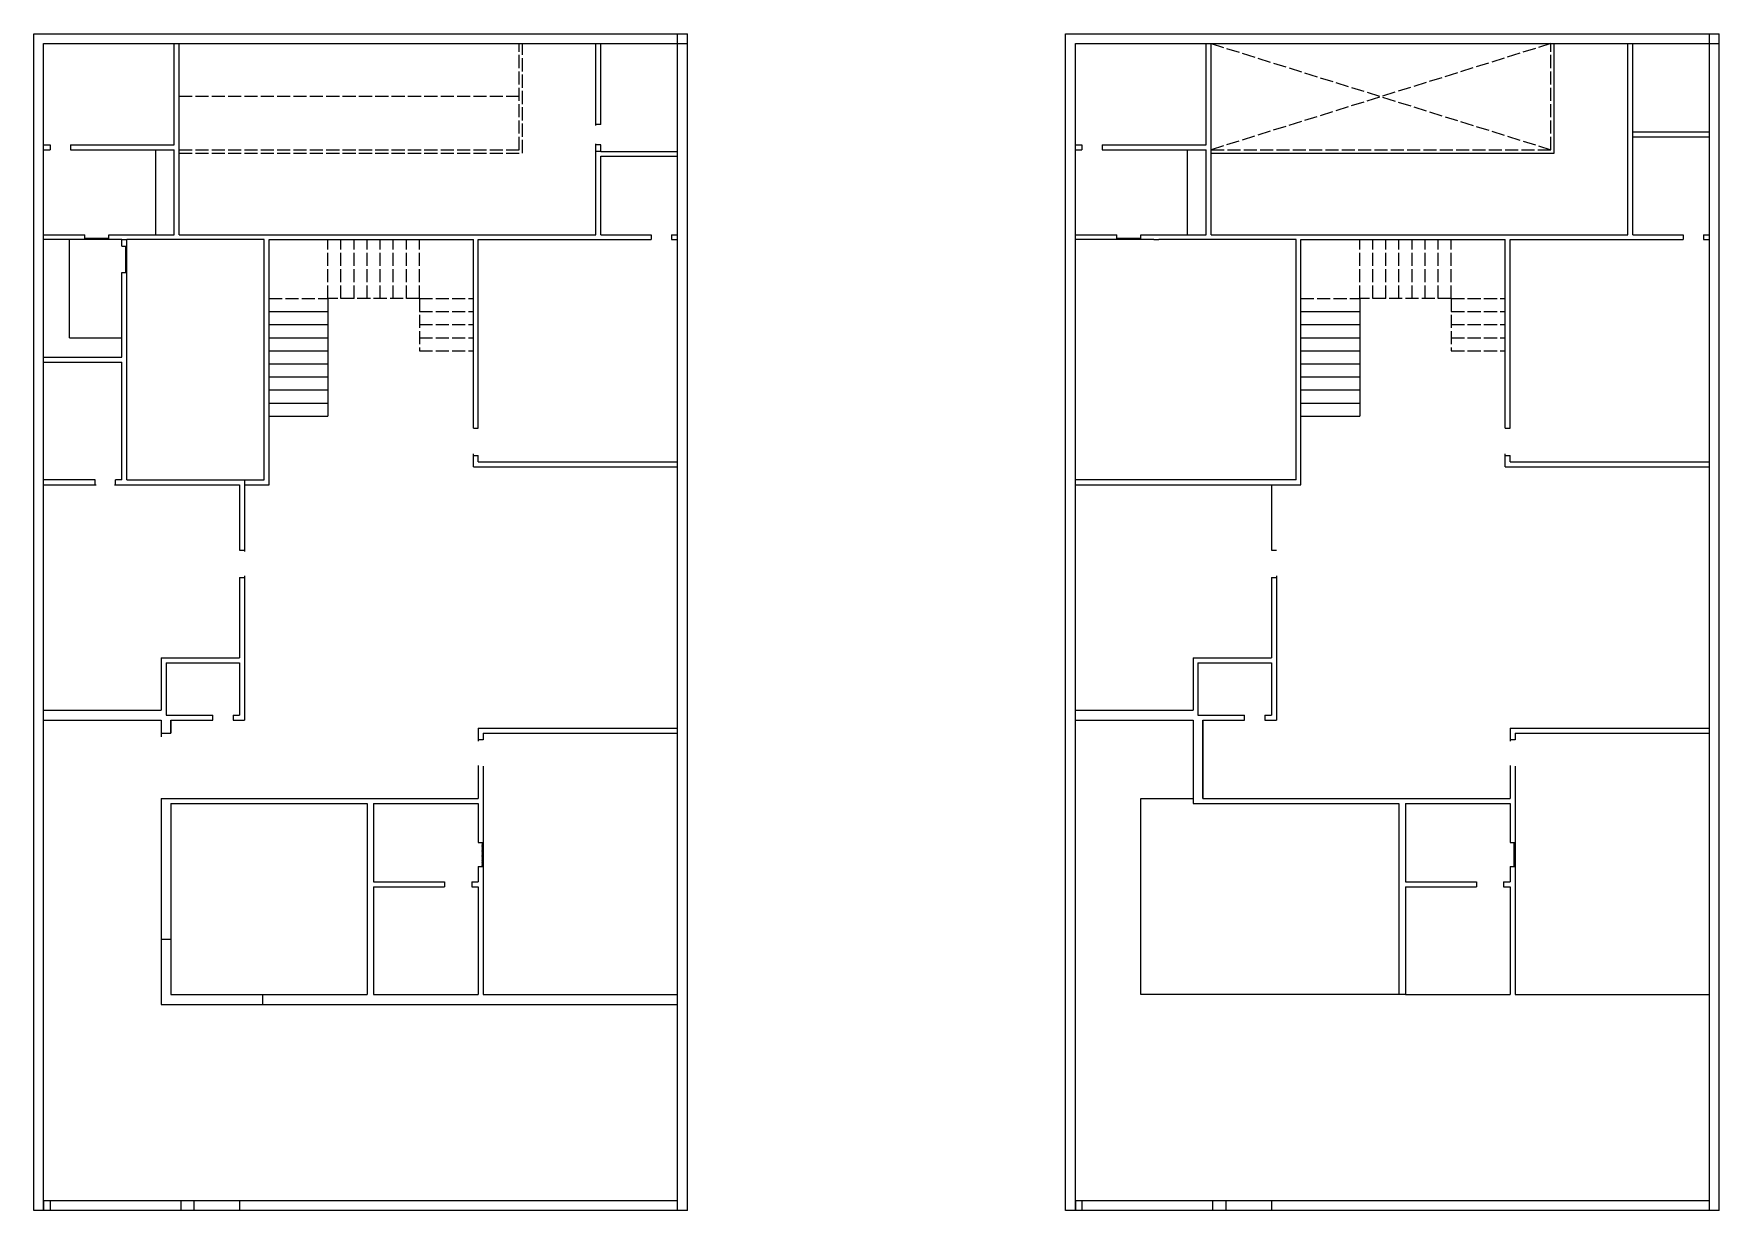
# Model space of a CAD drawing. Header units: inches. Extents: x 81 to 1628, y 1 to 1081.
import ezdxf

# ---------------------------------------------------------------- set-up
doc = ezdxf.new("R2010")
doc.units = ezdxf.units.IN
doc.header["$MEASUREMENT"] = 0
doc.linetypes.add('ACAD_ISO02W100', pattern=[15, 12, -3])
doc.layers.add('Main', color=140, linetype='Continuous')
doc.layers.get('0').off()

# ---------------------------------------------------------------- blocks, each defined once
blk = doc.blocks.new('A$C3B810B85')
for p, q in [((0, 1359), (120, 1359)), ((0, 1279), (0, 1359)), ((48, 1272), (7, 1272)), ((116, 1279), (51, 1279)), ((51, 1279), (51, 1276)), ((120, 1279), (119, 1280)), ((120, 1359), (120, 1283)), ((717, 1279), (120, 1279)), ((120, 1279), (120, 1243)), ((120, 1268), (193, 1268)), ((120, 1254), (193, 1254)), ((120, 1243), (717, 1243)), ((131, 1285), (121, 1285)), ((126, 1280), (126, 1290)), ((193, 1279), (193, 1243)), ((644, 1276), (193, 1276)), ((644, 1246), (193, 1246)), ((306, 1279), (306, 1243)), ((419, 1279), (419, 1243)), ((531, 1279), (531, 1243)), ((644, 1243), (644, 1279)), ((644, 1268), (717, 1268)), ((644, 1254), (717, 1254)), ((717, 1243), (717, 1279)), ((120, 678), (120, 680)), ((120, 678), (120, 680)), ((120, 678), (120, 680)), ((0, 79), (0, 0)), ((48, 87), (7, 87)), ((51, 79), (51, 83)), ((116, 79), (51, 79)), ((120, 79), (119, 78)), ((120, 116), (717, 116)), ((120, 79), (120, 116)), ((120, 105), (193, 105)), ((120, 90), (193, 90)), ((717, 79), (120, 79)), ((120, 0), (120, 76)), ((131, 73), (121, 73)), ((126, 78), (126, 68)), ((193, 79), (193, 116)), ((644, 112), (193, 112)), ((644, 83), (193, 83)), ((306, 79), (306, 116)), ((419, 79), (419, 116)), ((531, 79), (531, 116)), ((644, 116), (644, 79)), ((644, 105), (717, 105)), ((644, 90), (717, 90)), ((717, 116), (717, 79)), ((0, 0), (120, 0))]:
    blk.add_line(p, q)
for centre, radius in [((126, 1285), 3.45), ((681, 1296), 11), ((681, 1226), 11), ((126, 73), 3.45), ((681, 132), 11), ((681, 63), 11)]:
    blk.add_circle(centre, radius)
for centre, radius, start, end in [((7, 1279), 7.32, 180, 270), ((48, 1276), 3.66, 270, 0), ((116, 1283), 3.66, 270, 0), ((118, 1279), 600, 269.8723, 356.5433), ((663, 1287), 8.75, 303.7114, 35.03), ((663, 1235), 8.75, 324.97, 56.2886), ((698, 1287), 8.75, 144.97, 236.2886), ((698, 1235), 8.75, 123.7114, 215.03), ((118, 80), 600, 3.4567, 90.1277), ((7, 79), 7.32, 90, 180), ((48, 83), 3.66, 0, 90), ((116, 76), 3.66, 0, 90), ((663, 123), 8.75, 303.7114, 35.03), ((663, 72), 8.75, 324.97, 56.2886), ((698, 123), 8.75, 144.97, 236.2886), ((698, 72), 8.75, 123.7114, 215.03)]:
    blk.add_arc(centre, radius, start, end)
blk = doc.blocks.new('A$C2F7241D3')
for p, q in [((22, 989), (22, 1025)), ((26, 1067), (76, 1067)), ((26, 120), (26, 1067)), ((26, 937), (36, 937)), ((36, 948), (66, 948)), ((36, 193), (36, 948)), ((66, 948), (66, 193)), ((66, 937), (76, 937)), ((76, 1067), (76, 120)), ((81, 989), (81, 1025)), ((26, 120), (0, 120)), ((0, 0), (0, 120)), ((0, 0), (50, 0)), ((26, 200), (36, 200)), ((26, 120), (76, 120)), ((26, 65), (26, 120)), ((50, 65), (26, 65)), ((36, 193), (66, 193)), ((50, 0), (50, 65)), ((66, 200), (76, 200)), ((950, 65), (974, 65)), ((950, 0), (950, 65)), ((950, 0), (1000, 0)), ((974, 65), (974, 120)), ((974, 120), (1000, 120)), ((1000, 0), (1000, 120))]:
    blk.add_line(p, q)
for centre, radius, start, end in [((22, 1007), 18.1, 90, 270), ((-29, 69), 1004, 2.9057, 83.98835), ((81, 1007), 18.1, 270, 90)]:
    blk.add_arc(centre, radius, start, end)

msp = doc.modelspace()

# ---------------------------------------------------------------- hatches: boundary and pattern name
at = {"layer": 'Main', "true_color": 0xe5e878}
h = msp.add_hatch(dxfattribs=at)
h.set_pattern_fill('ANSI31', color=61)
h.set_pattern_definition([(45, (0, 121.45671), (-0.088388348, 0.088388348), [])])
h.paths.add_polyline_path([(492.7, 316.9), (493.7, 316.9), (493.7, 338.9), (492.7, 338.9)])
h = msp.add_hatch(dxfattribs=at)
h.set_pattern_fill('ANSI31', color=61)
h.set_pattern_definition([(45, (946.96174, 121.45671), (-0.088388348, 0.088388348), [])])
h.paths.add_polyline_path([(1439.7, 316.9), (1440.7, 316.9), (1440.7, 338.9), (1439.7, 338.9)])

# ---------------------------------------------------------------- linework, layer by layer
at = {"layer": 'Main'}
for p, q in [((81.2, 1.4), (81.2, 1081.4)), ((81.2, 1081.4), (681.2, 1081.4)), ((90.2, 1072.4), (681.2, 1072.4)), ((90.2, 1.4), (90.2, 1072.4)), ((210.2, 979.4), (210.2, 1072.4)), ((214.7, 896.9), (214.7, 1072.4)), ((597.2, 997.3), (597.2, 1072.4)), ((601.7, 998.2), (601.7, 1072.4)), ((672.2, 1.4), (672.2, 1081.4)), ((681.2, 1.4), (681.2, 1081.4)), ((1028.2, 1.4), (1028.2, 1081.4)), ((1028.2, 1081.4), (1628.2, 1081.4)), ((1037.2, 1.4), (1037.2, 1072.4)), ((1037.2, 1072.4), (1628.2, 1072.4)), ((1157.2, 979.4), (1157.2, 1072.4)), ((1161.7, 896.9), (1161.7, 1072.4)), ((1544.2, 973.4), (1544.2, 1072.4)), ((1548.7, 896.9), (1548.7, 1072.4)), ((1619.2, 1.4), (1619.2, 1081.4)), ((1628.2, 1.4), (1628.2, 1081.4)), ((601.7, 998.2), (597.2, 998.2)), ((1548.7, 991.4), (1619.2, 991.4)), ((90.2, 979.4), (96.2, 979.4)), ((90.2, 974.9), (96.2, 974.9)), ((96.2, 979.4), (96.2, 974.9)), ((115, 979.4), (115, 974.9)), ((115, 979.4), (210.2, 979.4)), ((115, 974.9), (210.2, 974.9)), ((193.2, 896.9), (193.2, 974.9)), ((210.2, 896.9), (210.2, 974.9)), ((597.2, 973.4), (597.2, 980.4)), ((601.7, 979.4), (597.2, 979.4)), ((601.7, 973.4), (601.7, 979.4)), ((1037.2, 979.4), (1043.2, 979.4)), ((1037.2, 974.9), (1043.2, 974.9)), ((1043.2, 979.4), (1043.2, 974.9)), ((1061.9, 979.4), (1157.2, 979.4)), ((1061.9, 979.4), (1061.9, 974.9)), ((1061.9, 974.9), (1157.2, 974.9)), ((1140.2, 896.9), (1140.2, 974.9)), ((1157.2, 896.9), (1157.2, 974.9)), ((1548.7, 986.9), (1619.2, 986.9)), ((597.2, 896.9), (597.2, 973.4)), ((601.7, 973.4), (597.2, 973.4)), ((601.7, 973.4), (672.2, 973.4)), ((601.7, 896.9), (601.7, 968.9)), ((601.7, 968.9), (672.2, 968.9)), ((1544.2, 896.9), (1544.2, 973.4)), ((90.2, 896.9), (128.2, 896.9)), ((162.2, 892.4), (90.2, 892.4)), ((114.2, 802.4), (114.2, 892.4)), ((128.2, 892.4), (128.2, 896.9)), ((150.2, 893.4), (128.2, 893.4)), ((150.2, 892.4), (150.2, 896.9)), ((150.2, 896.9), (210.2, 896.9)), ((162.2, 892.4), (166.7, 892.4)), ((162.2, 886.4), (162.2, 892.4)), ((162.2, 886.4), (166.7, 886.4)), ((165.7, 862.4), (165.7, 886.4)), ((292.7, 892.4), (166.7, 892.4)), ((166.7, 784.4), (166.7, 892.4)), ((214.7, 896.9), (597.2, 896.9)), ((292.7, 671.9), (292.7, 892.4)), ((297.2, 892.4), (484.7, 892.4)), ((297.2, 667.4), (297.2, 892.4)), ((484.7, 719.4), (484.7, 892.4)), ((489.2, 892.4), (648, 892.4)), ((489.2, 719.4), (489.2, 892.4)), ((601.7, 896.9), (648, 896.9)), ((648, 896.9), (648, 892.4)), ((666.7, 896.9), (666.7, 892.4)), ((666.7, 896.9), (672.2, 896.9)), ((666.7, 892.4), (672.2, 892.4)), ((1037.2, 896.9), (1075.2, 896.9)), ((1109.2, 892.4), (1037.2, 892.4)), ((1075.2, 892.4), (1075.2, 896.9)), ((1097.2, 893.4), (1075.2, 893.4)), ((1097.2, 896.9), (1157.2, 896.9)), ((1097.2, 892.4), (1097.2, 896.9)), ((1109.2, 892.4), (1113.7, 892.4)), ((1239.7, 892.4), (1113.7, 892.4)), ((1161.7, 896.9), (1544.2, 896.9)), ((1239.7, 671.9), (1239.7, 892.4)), ((1244.2, 667.4), (1244.2, 892.4)), ((1244.2, 892.4), (1431.7, 892.4)), ((1431.7, 719.4), (1431.7, 892.4)), ((1436.2, 719.4), (1436.2, 892.4)), ((1436.2, 892.4), (1594.9, 892.4)), ((1548.7, 896.9), (1594.9, 896.9)), ((1594.9, 896.9), (1594.9, 892.4)), ((1613.7, 896.9), (1619.2, 896.9)), ((1613.7, 896.9), (1613.7, 892.4)), ((1613.7, 892.4), (1619.2, 892.4)), ((162.2, 784.4), (162.2, 862.4)), ((162.2, 862.4), (166.7, 862.4)), ((351.2, 838.4), (351.2, 730.4)), ((1298.2, 838.4), (1298.2, 730.4)), ((297.2, 826.4), (351.2, 826.4)), ((1244.2, 826.4), (1298.2, 826.4)), ((297.2, 814.4), (351.2, 814.4)), ((1244.2, 814.4), (1298.2, 814.4)), ((114.2, 802.4), (162.2, 802.4)), ((297.2, 802.4), (351.2, 802.4)), ((297.2, 790.4), (351.2, 790.4)), ((1244.2, 802.4), (1298.2, 802.4)), ((1244.2, 790.4), (1298.2, 790.4)), ((90.2, 784.4), (162.2, 784.4)), ((90.2, 779.9), (162.2, 779.9)), ((162.2, 671.9), (162.2, 779.9)), ((166.7, 671.9), (166.7, 784.4)), ((297.2, 778.4), (351.2, 778.4)), ((1244.2, 778.4), (1298.2, 778.4)), ((297.2, 766.4), (351.2, 766.4)), ((1244.2, 766.4), (1298.2, 766.4)), ((297.2, 754.4), (351.2, 754.4)), ((1244.2, 754.4), (1298.2, 754.4)), ((297.2, 742.4), (351.2, 742.4)), ((297.2, 730.4), (351.2, 730.4)), ((1244.2, 742.4), (1298.2, 742.4)), ((1244.2, 730.4), (1298.2, 730.4)), ((484.7, 719.4), (489.2, 719.4)), ((1431.7, 719.4), (1436.2, 719.4)), ((484.7, 683.9), (484.7, 695.7)), ((484.7, 694.4), (489.2, 694.4)), ((484.7, 683.9), (672.2, 683.9)), ((489.2, 688.4), (489.2, 694.4)), ((489.2, 688.4), (672.2, 688.4)), ((1431.7, 683.9), (1431.7, 695.7)), ((1431.7, 694.4), (1436.2, 694.4)), ((1431.7, 683.9), (1619.2, 683.9)), ((1436.2, 688.4), (1436.2, 694.4)), ((1436.2, 688.4), (1619.2, 688.4)), ((137.5, 671.9), (90.2, 671.9)), ((90.2, 667.4), (121.1, 667.4)), ((90.2, 667.4), (138.4, 667.4)), ((137.5, 667.4), (137.5, 671.9)), ((155.3, 667.4), (270.2, 667.4)), ((162.2, 671.9), (156.2, 671.9)), ((156.2, 667.4), (156.2, 671.9)), ((166.7, 671.9), (274.7, 671.9)), ((270.2, 667.4), (270.2, 607.4)), ((274.7, 671.9), (274.7, 606.2)), ((274.7, 671.9), (292.7, 671.9)), ((274.7, 667.4), (297.2, 667.4)), ((1239.7, 671.9), (1037.2, 671.9)), ((1037.2, 667.4), (1068.1, 667.4)), ((1037.2, 667.4), (1244.2, 667.4)), ((1217.2, 667.4), (1217.2, 607.4)), ((270.2, 607.4), (274.7, 607.4)), ((1217.2, 607.4), (1221.7, 607.4)), ((270.2, 582.4), (274.7, 582.4)), ((270.2, 582.4), (270.2, 508.4)), ((274.7, 583.7), (274.7, 451.4)), ((1217.2, 582.4), (1217.2, 508.4)), ((1217.2, 582.4), (1221.7, 582.4)), ((1221.7, 583.7), (1221.7, 451.4)), ((198.2, 508.4), (198.2, 460.4)), ((198.2, 508.4), (270.2, 508.4)), ((202.7, 503.9), (270.2, 503.9)), ((202.7, 503.9), (202.7, 455.9)), ((270.2, 503.9), (270.2, 455.9)), ((1145.2, 508.4), (1217.2, 508.4)), ((1145.2, 508.4), (1145.2, 460.4)), ((1149.7, 503.9), (1217.2, 503.9)), ((1149.7, 503.9), (1149.7, 455.9)), ((1217.2, 503.9), (1217.2, 455.9)), ((90.2, 460.4), (198.2, 460.4)), ((90.2, 451.4), (198.2, 451.4)), ((198.2, 451.4), (198.2, 435.9)), ((202.7, 455.9), (245.5, 455.9)), ((207.2, 439.4), (207.2, 451.4)), ((207.2, 451.4), (207.2, 439.4)), ((207.2, 451.4), (245.5, 451.4)), ((245.5, 451.4), (245.5, 455.9)), ((264.2, 455.9), (264.2, 451.4)), ((264.2, 455.9), (270.2, 455.9)), ((264.2, 451.4), (274.7, 451.4)), ((1037.2, 460.4), (1145.2, 460.4)), ((1037.2, 451.4), (1145.2, 451.4)), ((1145.2, 451.4), (1145.2, 374.9)), ((1149.7, 455.9), (1192.4, 455.9)), ((1154.2, 379.4), (1154.2, 451.4)), ((1154.2, 451.4), (1192.4, 451.4)), ((1154.2, 451.4), (1154.2, 379.4)), ((1192.4, 451.4), (1192.4, 455.9)), ((1211.2, 455.9), (1217.2, 455.9)), ((1211.2, 455.9), (1211.2, 451.4)), ((1211.2, 451.4), (1221.7, 451.4)), ((198.2, 439.4), (207.2, 439.4)), ((489.2, 443.9), (489.2, 432.2)), ((489.2, 443.9), (672.2, 443.9)), ((493.7, 433.4), (489.2, 433.4)), ((493.7, 439.4), (672.2, 439.4)), ((493.7, 439.4), (493.7, 433.4)), ((1436.2, 443.9), (1619.2, 443.9)), ((1436.2, 443.9), (1436.2, 432.2)), ((1440.7, 433.4), (1436.2, 433.4)), ((1440.7, 439.4), (1619.2, 439.4)), ((1440.7, 439.4), (1440.7, 433.4)), ((489.2, 409.7), (489.2, 379.4)), ((493.7, 409.2), (493.7, 379.4)), ((1436.2, 409.7), (1436.2, 379.4)), ((1440.7, 409.2), (1440.7, 379.4)), ((198.2, 379.4), (207.2, 379.4)), ((198.2, 379.4), (489.2, 379.4)), ((198.2, 379.4), (198.2, 190.4)), ((207.2, 374.9), (387.2, 374.9)), ((207.2, 374.9), (207.2, 199.4)), ((387.2, 374.9), (387.2, 199.4)), ((393.2, 374.9), (489.2, 374.9)), ((393.2, 374.9), (393.2, 302.9)), ((489.2, 374.9), (489.2, 338.9)), ((493.7, 379.4), (493.7, 199.4)), ((1097.2, 379.4), (1145.2, 379.4)), ((1097.2, 199.4), (1097.2, 379.4)), ((1145.2, 374.9), (1334.2, 374.9)), ((1154.2, 379.4), (1436.2, 379.4)), ((1334.2, 374.9), (1334.2, 199.4)), ((1340.2, 374.9), (1436.2, 374.9)), ((1340.2, 374.9), (1340.2, 302.9)), ((1436.2, 374.9), (1436.2, 338.9)), ((1440.7, 379.4), (1440.7, 199.4)), ((489.2, 338.9), (493.7, 338.9)), ((492.7, 338.9), (492.7, 316.9)), ((1436.2, 338.9), (1440.7, 338.9)), ((1439.7, 338.9), (1439.7, 316.9)), ((489.2, 316.9), (493.7, 316.9)), ((489.2, 316.9), (489.2, 302.9)), ((1436.2, 316.9), (1436.2, 302.9)), ((1436.2, 316.9), (1440.7, 316.9)), ((393.2, 302.9), (458.2, 302.9)), ((393.2, 298.4), (393.2, 199.4)), ((393.2, 298.4), (458.2, 298.4)), ((458.2, 302.9), (458.2, 298.4)), ((483.2, 302.9), (483.2, 298.4)), ((483.2, 302.9), (489.2, 302.9)), ((483.2, 298.4), (489.2, 298.4)), ((489.2, 298.4), (489.2, 199.4)), ((1340.2, 302.9), (1405.2, 302.9)), ((1340.2, 298.4), (1340.2, 199.4)), ((1340.2, 298.4), (1405.2, 298.4)), ((1405.2, 302.9), (1405.2, 298.4)), ((1430.2, 302.9), (1436.2, 302.9)), ((1430.2, 302.9), (1430.2, 298.4)), ((1430.2, 298.4), (1436.2, 298.4)), ((1436.2, 298.4), (1436.2, 199.4)), ((198.2, 250.4), (207.2, 250.4)), ((198.2, 190.4), (672.2, 190.4)), ((207.2, 199.4), (387.2, 199.4)), ((207.2, 199.4), (387.2, 199.4)), ((291.2, 199.4), (291.2, 190.4)), ((393.2, 199.4), (489.2, 199.4)), ((493.7, 199.4), (672.2, 199.4)), ((1340.2, 199.4), (1097.2, 199.4)), ((1340.2, 199.4), (1436.2, 199.4)), ((1440.7, 199.4), (1619.2, 199.4)), ((681.2, 1.4), (81.2, 1.4)), ((90.2, 10.4), (90.2, 1.4)), ((90.2, 10.4), (672.2, 10.4)), ((96.2, 10.4), (96.2, 1.4)), ((216.2, 10.4), (216.2, 1.4)), ((228.2, 10.4), (228.2, 1.4)), ((270.2, 10.4), (270.2, 1.4)), ((1628.2, 1.4), (1028.2, 1.4)), ((1037.2, 10.4), (1037.2, 1.4)), ((1037.2, 10.4), (1619.2, 10.4)), ((1043.2, 10.4), (1043.2, 1.4)), ((1163.2, 10.4), (1163.2, 1.4)), ((1175.2, 10.4), (1175.2, 1.4)), ((1217.2, 10.4), (1217.2, 1.4))]:
    msp.add_line(p, q, dxfattribs=at)
at = {"layer": 'Main', "color": 55, "linetype": 'ACAD_ISO02W100', "true_color": 0x999b37}
for p, q in [((526.7, 974.9), (526.7, 1072.4)), ((529.7, 971.9), (529.7, 1072.4)), ((1473.7, 974.9), (1473.7, 1072.4)), ((526.7, 1023.7), (214.7, 1023.7)), ((214.7, 974.9), (526.7, 974.9)), ((1161.7, 974.9), (1473.7, 974.9)), ((214.7, 971.9), (529.7, 971.9))]:
    msp.add_line(p, q, dxfattribs=at)
at = {"layer": 'Main', "linetype": 'ACAD_ISO02W100'}
for p, q in [((1161.7, 1072.4), (1473.7, 974.9)), ((1473.7, 1072.4), (1161.7, 974.9)), ((351.2, 838.4), (351.2, 892.4)), ((363.2, 838.4), (363.2, 892.4)), ((375.2, 838.4), (375.2, 892.4)), ((387.2, 838.4), (387.2, 892.4)), ((399.2, 838.4), (399.2, 892.4)), ((411.2, 838.4), (411.2, 892.4)), ((423.2, 838.4), (423.2, 892.4)), ((435.2, 838.4), (435.2, 892.4)), ((1298.2, 838.4), (1298.2, 892.4)), ((1310.2, 838.4), (1310.2, 892.4)), ((1322.2, 838.4), (1322.2, 892.4)), ((1334.2, 838.4), (1334.2, 892.4)), ((1346.2, 838.4), (1346.2, 892.4)), ((1358.2, 838.4), (1358.2, 892.4)), ((1370.2, 838.4), (1370.2, 892.4)), ((1382.2, 838.4), (1382.2, 892.4)), ((297.2, 838.4), (351.2, 838.4)), ((435.2, 838.4), (351.2, 838.4)), ((435.2, 838.4), (484.7, 838.4)), ((435.2, 838.4), (435.2, 790.4)), ((1244.2, 838.4), (1298.2, 838.4)), ((1382.2, 838.4), (1298.2, 838.4)), ((1382.2, 838.4), (1431.7, 838.4)), ((1382.2, 838.4), (1382.2, 790.4)), ((435.2, 826.4), (484.7, 826.4)), ((1382.2, 826.4), (1431.7, 826.4)), ((435.2, 814.4), (484.7, 814.4)), ((1382.2, 814.4), (1431.7, 814.4)), ((435.2, 802.4), (484.7, 802.4)), ((435.2, 790.4), (484.7, 790.4)), ((1382.2, 802.4), (1431.7, 802.4)), ((1382.2, 790.4), (1431.7, 790.4))]:
    msp.add_line(p, q, dxfattribs=at)
at = {"layer": 'Main', "color": 55, "true_color": 0x999b37}
for p, q in [((1476.7, 971.9), (1476.7, 1072.4)), ((1161.7, 971.9), (1476.7, 971.9))]:
    msp.add_line(p, q, dxfattribs=at)

# ---------------------------------------------------------------- block references
for name, p, xscale, yscale, zscale in [('A$C2F7241D3', (96.2, 974.9), 0.01875, 0.01875, 0.01875), ('A$C2F7241D3', (1043.2, 974.9), 0.01875, 0.01875, 0.01875), ('A$C2F7241D3', (666.7, 892.4), -0.01875, 0.01875, 0.01875), ('A$C2F7241D3', (1613.7, 892.4), -0.01875, 0.01875, 0.01875), ('A$C2F7241D3', (156.2, 667.4), -0.01875, 0.01875, 0.01875), ('A$C2F7241D3', (264.2, 451.4), -0.01875, 0.01875, 0.01875), ('A$C2F7241D3', (1211.2, 451.4), -0.01875, 0.01875, 0.01875), ('A$C3B810B85', (198.2, 378.9), 0.04457213446974492, 0.04457213446974492, 0.04457213446974492)]:
    msp.add_blockref(name, p, dxfattribs=dict(xscale=xscale, yscale=yscale, zscale=zscale))
for p, xscale, yscale, zscale, rotation in [((597.2, 979.4), -0.01875, 0.01875, 0.01875, 270), ((484.7, 694.4), -0.025, 0.025, 0.025, 270), ((1431.7, 694.4), -0.025, 0.025, 0.025, 270), ((274.7, 582.4), 0.025, 0.025, 0.025, 90), ((1221.7, 582.4), 0.025, 0.025, 0.025, 90), ((489.2, 433.4), 0.025, 0.025, 0.025, 270), ((1436.2, 433.4), 0.025, 0.025, 0.025, 270), ((483.2, 302.9), 0.025, 0.025, 0.025, 180), ((1430.2, 302.9), 0.025, 0.025, 0.025, 180)]:
    msp.add_blockref('A$C2F7241D3', p, dxfattribs=dict(xscale=xscale, yscale=yscale, zscale=zscale, rotation=rotation))

doc.saveas('drawing.dxf')
